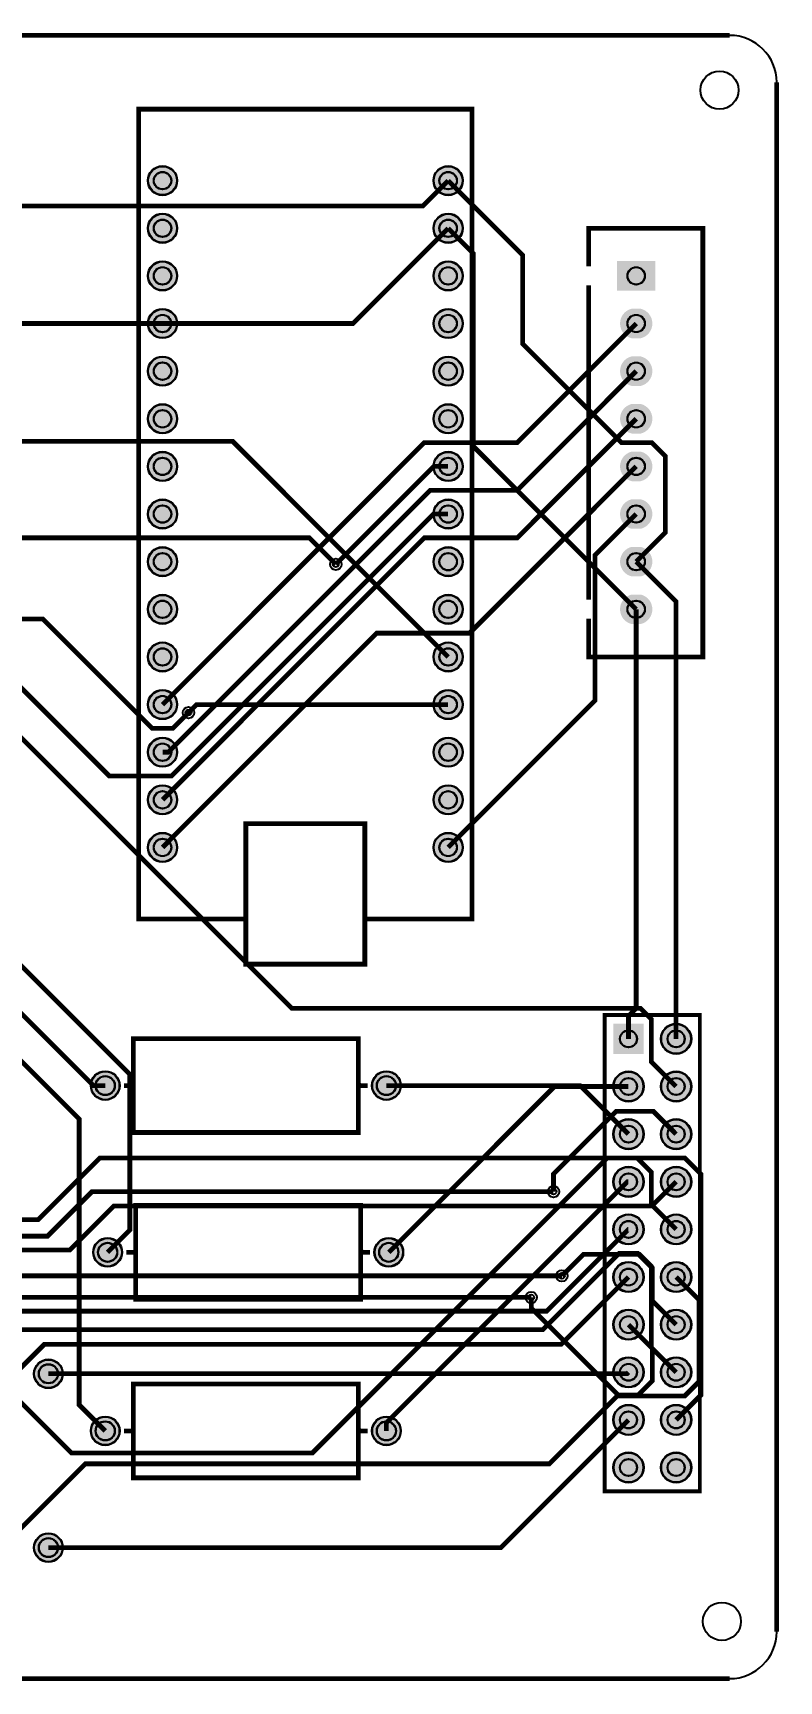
# Model space of a CAD drawing. Header units: millimetres. Extents: x -0.7 to 93.9, y 0 to 87.9.
# Drawn here: x 54 to 93.9, y 0 to 87.9 of the extents above; entities that cross this region are included whole.
import ezdxf

# ---------------------------------------------------------------- set-up
doc = ezdxf.new("R2010")
doc.units = ezdxf.units.MM
for name, color, linetype, true_color in [('BoardOutLine', 7, 'Continuous', 0xff00ff), ('BottomLayer', 7, 'Continuous', 0x0000ff), ('BottomSolderMaskLayer', 7, 'Continuous', 0xaa00ff), ('Hole', 7, 'Continuous', 0x222222), ('Multi-Layer', 7, 'Continuous', 0xc0c0c0), ('TopLayer', 7, 'Continuous', 0xff0000), ('TopSilkLayer', 7, 'Continuous', 0xffcc00), ('TopSolderMaskLayer', 7, 'Continuous', 0x800080)]:
    doc.layers.add(name, color=color, linetype=linetype, true_color=true_color)

msp = doc.modelspace()

# ---------------------------------------------------------------- hatches: boundary and pattern name
at = {"layer": 'BottomSolderMaskLayer'}
for points in [[(60.173, 80.01, 1), (61.748, 80.01, 1)], [(75.413, 80.01, 1), (76.988, 80.01, 1)], [(60.173, 77.47, 1), (61.748, 77.47, 1)], [(75.413, 77.47, 1), (76.988, 77.47, 1)], [(60.173, 74.93, 1), (61.748, 74.93, 1)], [(75.413, 74.93, 1), (76.988, 74.93, 1)], [(85.208, 75.718), (87.259, 75.718), (87.259, 74.143), (85.208, 74.143)], [(60.173, 72.39, 1), (61.748, 72.39, 1)], [(75.413, 72.39, 1), (76.988, 72.39, 1)], [(85.989, 71.603, -0.785398), (85.989, 73.178), (86.477, 73.178, -0.785398), (86.477, 71.603)], [(60.173, 69.85, 1), (61.748, 69.85, 1)], [(75.413, 69.85, 1), (76.988, 69.85, 1)], [(85.989, 69.063, -0.785398), (85.989, 70.638), (86.477, 70.638, -0.785398), (86.477, 69.063)], [(60.173, 67.31, 1), (61.748, 67.31, 1)], [(75.413, 67.31, 1), (76.988, 67.31, 1)], [(85.989, 66.523, -0.785398), (85.989, 68.098), (86.477, 68.098, -0.785398), (86.477, 66.523)], [(60.173, 64.77, 1), (61.748, 64.77, 1)], [(75.413, 64.77, 1), (76.988, 64.77, 1)], [(85.989, 63.983, -0.785398), (85.989, 65.558), (86.477, 65.558, -0.785398), (86.477, 63.983)], [(60.173, 62.23, 1), (61.748, 62.23, 1)], [(75.413, 62.23, 1), (76.988, 62.23, 1)], [(85.989, 61.443, -0.785398), (85.989, 63.018), (86.477, 63.018, -0.785398), (86.477, 61.443)], [(60.173, 59.69, 1), (61.748, 59.69, 1)], [(75.413, 59.69, 1), (76.988, 59.69, 1)], [(85.989, 58.903, -0.785398), (85.989, 60.478), (86.477, 60.478, -0.785398), (86.477, 58.903)], [(60.173, 57.15, 1), (61.748, 57.15, 1)], [(75.413, 57.15, 1), (76.988, 57.15, 1)], [(85.989, 56.363, -0.785398), (85.989, 57.938), (86.477, 57.938, -0.785398), (86.477, 56.363)], [(60.173, 54.61, 1), (61.748, 54.61, 1)], [(75.413, 54.61, 1), (76.988, 54.61, 1)], [(60.173, 52.07, 1), (61.748, 52.07, 1)], [(75.413, 52.07, 1), (76.988, 52.07, 1)], [(60.173, 49.53, 1), (61.748, 49.53, 1)], [(75.413, 49.53, 1), (76.988, 49.53, 1)], [(60.173, 46.99, 1), (61.748, 46.99, 1)], [(75.413, 46.99, 1), (76.988, 46.99, 1)], [(60.173, 44.45, 1), (61.748, 44.45, 1)], [(75.413, 44.45, 1), (76.988, 44.45, 1)], [(86.634, 35.055), (86.634, 33.429), (85.009, 33.429), (85.009, 35.055)], [(87.549, 34.242, 1), (89.174, 34.242, 1)], [(57.13, 31.75, 1), (58.68, 31.75, 1)], [(72.13, 31.75, 1), (73.681, 31.75, 1)], [(85.009, 31.702, 1), (86.634, 31.702, 1)], [(87.549, 31.702, 1), (89.174, 31.702, 1)], [(85.009, 29.162, 1), (86.634, 29.162, 1)], [(87.549, 29.162, 1), (89.174, 29.162, 1)], [(85.009, 26.622, 1), (86.634, 26.622, 1)], [(87.549, 26.622, 1), (89.174, 26.622, 1)], [(85.009, 24.082, 1), (86.634, 24.082, 1)], [(87.549, 24.082, 1), (89.174, 24.082, 1)], [(57.257, 22.86, 1), (58.807, 22.86, 1)], [(72.257, 22.86, 1), (73.808, 22.86, 1)], [(85.009, 21.542, 1), (86.634, 21.542, 1)], [(87.549, 21.542, 1), (89.174, 21.542, 1)], [(85.009, 19.002, 1), (86.634, 19.002, 1)], [(87.549, 19.002, 1), (89.174, 19.002, 1)], [(54.096, 16.383, 1), (55.647, 16.383, 1)], [(85.009, 16.462, 1), (86.634, 16.462, 1)], [(87.549, 16.462, 1), (89.174, 16.462, 1)], [(57.13, 13.335, 1), (58.68, 13.335, 1)], [(72.13, 13.335, 1), (73.681, 13.335, 1)], [(85.009, 13.922, 1), (86.634, 13.922, 1)], [(87.549, 13.922, 1), (89.174, 13.922, 1)], [(85.009, 11.382, 1), (86.634, 11.382, 1)], [(87.549, 11.382, 1), (89.174, 11.382, 1)], [(54.096, 7.112, 1), (55.647, 7.112, 1)]]:
    msp.add_hatch(color=256, dxfattribs=at).paths.add_polyline_path(points)
at = {"layer": 'Multi-Layer'}
for points in [[(60.198, 80.01, 1), (61.722, 80.01, 1)], [(75.438, 80.01, 1), (76.962, 80.01, 1)], [(60.198, 77.47, 1), (61.722, 77.47, 1)], [(75.438, 77.47, 1), (76.962, 77.47, 1)], [(60.198, 74.93, 1), (61.722, 74.93, 1)], [(75.438, 74.93, 1), (76.962, 74.93, 1)], [(85.233, 75.692), (87.233, 75.692), (87.233, 74.168), (85.233, 74.168)], [(60.198, 72.39, 1), (61.722, 72.39, 1)], [(75.438, 72.39, 1), (76.962, 72.39, 1)], [(85.995, 71.628, -0.785398), (85.995, 73.152), (86.471, 73.152, -0.785398), (86.471, 71.628)], [(60.198, 69.85, 1), (61.722, 69.85, 1)], [(75.438, 69.85, 1), (76.962, 69.85, 1)], [(85.995, 69.088, -0.785398), (85.995, 70.612), (86.471, 70.612, -0.785398), (86.471, 69.088)], [(60.198, 67.31, 1), (61.722, 67.31, 1)], [(75.438, 67.31, 1), (76.962, 67.31, 1)], [(85.995, 66.548, -0.785398), (85.995, 68.072), (86.471, 68.072, -0.785398), (86.471, 66.548)], [(60.198, 64.77, 1), (61.722, 64.77, 1)], [(75.438, 64.77, 1), (76.962, 64.77, 1)], [(85.995, 64.008, -0.785398), (85.995, 65.532), (86.471, 65.532, -0.785398), (86.471, 64.008)], [(60.198, 62.23, 1), (61.722, 62.23, 1)], [(75.438, 62.23, 1), (76.962, 62.23, 1)], [(85.995, 61.468, -0.785398), (85.995, 62.992), (86.471, 62.992, -0.785398), (86.471, 61.468)], [(60.198, 59.69, 1), (61.722, 59.69, 1)], [(75.438, 59.69, 1), (76.962, 59.69, 1)], [(85.995, 58.928, -0.785398), (85.995, 60.452), (86.471, 60.452, -0.785398), (86.471, 58.928)], [(60.198, 57.15, 1), (61.722, 57.15, 1)], [(75.438, 57.15, 1), (76.962, 57.15, 1)], [(85.995, 56.388, -0.785398), (85.995, 57.912), (86.471, 57.912, -0.785398), (86.471, 56.388)], [(60.198, 54.61, 1), (61.722, 54.61, 1)], [(75.438, 54.61, 1), (76.962, 54.61, 1)], [(60.198, 52.07, 1), (61.722, 52.07, 1)], [(75.438, 52.07, 1), (76.962, 52.07, 1)], [(60.198, 49.53, 1), (61.722, 49.53, 1)], [(75.438, 49.53, 1), (76.962, 49.53, 1)], [(60.198, 46.99, 1), (61.722, 46.99, 1)], [(75.438, 46.99, 1), (76.962, 46.99, 1)], [(60.198, 44.45, 1), (61.722, 44.45, 1)], [(75.438, 44.45, 1), (76.962, 44.45, 1)], [(86.609, 35.029), (86.609, 33.454), (85.034, 33.454), (85.034, 35.029)], [(87.574, 34.242, 1), (89.149, 34.242, 1)], [(57.155, 31.75, 1), (58.655, 31.75, 1)], [(72.155, 31.75, 1), (73.655, 31.75, 1)], [(85.034, 31.702, 1), (86.609, 31.702, 1)], [(87.574, 31.702, 1), (89.149, 31.702, 1)], [(85.034, 29.162, 1), (86.609, 29.162, 1)], [(87.574, 29.162, 1), (89.149, 29.162, 1)], [(85.034, 26.622, 1), (86.609, 26.622, 1)], [(87.574, 26.622, 1), (89.149, 26.622, 1)], [(85.034, 24.082, 1), (86.609, 24.082, 1)], [(87.574, 24.082, 1), (89.149, 24.082, 1)], [(57.282, 22.86, 1), (58.782, 22.86, 1)], [(72.282, 22.86, 1), (73.782, 22.86, 1)], [(85.034, 21.542, 1), (86.609, 21.542, 1)], [(87.574, 21.542, 1), (89.149, 21.542, 1)], [(85.034, 19.002, 1), (86.609, 19.002, 1)], [(87.574, 19.002, 1), (89.149, 19.002, 1)], [(54.121, 16.383, 1), (55.621, 16.383, 1)], [(85.034, 16.462, 1), (86.609, 16.462, 1)], [(87.574, 16.462, 1), (89.149, 16.462, 1)], [(57.155, 13.335, 1), (58.655, 13.335, 1)], [(72.155, 13.335, 1), (73.655, 13.335, 1)], [(85.034, 13.922, 1), (86.609, 13.922, 1)], [(87.574, 13.922, 1), (89.149, 13.922, 1)], [(85.034, 11.382, 1), (86.609, 11.382, 1)], [(87.574, 11.382, 1), (89.149, 11.382, 1)], [(54.121, 7.112, 1), (55.621, 7.112, 1)]]:
    msp.add_hatch(color=256, dxfattribs=at).paths.add_polyline_path(points)
at = {"layer": 'TopSolderMaskLayer'}
for points in [[(60.173, 80.01, 1), (61.748, 80.01, 1)], [(75.413, 80.01, 1), (76.988, 80.01, 1)], [(60.173, 77.47, 1), (61.748, 77.47, 1)], [(75.413, 77.47, 1), (76.988, 77.47, 1)], [(60.173, 74.93, 1), (61.748, 74.93, 1)], [(75.413, 74.93, 1), (76.988, 74.93, 1)], [(85.208, 75.718), (87.259, 75.718), (87.259, 74.143), (85.208, 74.143)], [(60.173, 72.39, 1), (61.748, 72.39, 1)], [(75.413, 72.39, 1), (76.988, 72.39, 1)], [(85.989, 71.603, -0.785398), (85.989, 73.178), (86.477, 73.178, -0.785398), (86.477, 71.603)], [(60.173, 69.85, 1), (61.748, 69.85, 1)], [(75.413, 69.85, 1), (76.988, 69.85, 1)], [(85.989, 69.063, -0.785398), (85.989, 70.638), (86.477, 70.638, -0.785398), (86.477, 69.063)], [(60.173, 67.31, 1), (61.748, 67.31, 1)], [(75.413, 67.31, 1), (76.988, 67.31, 1)], [(85.989, 66.523, -0.785398), (85.989, 68.098), (86.477, 68.098, -0.785398), (86.477, 66.523)], [(60.173, 64.77, 1), (61.748, 64.77, 1)], [(75.413, 64.77, 1), (76.988, 64.77, 1)], [(85.989, 63.983, -0.785398), (85.989, 65.558), (86.477, 65.558, -0.785398), (86.477, 63.983)], [(60.173, 62.23, 1), (61.748, 62.23, 1)], [(75.413, 62.23, 1), (76.988, 62.23, 1)], [(85.989, 61.443, -0.785398), (85.989, 63.018), (86.477, 63.018, -0.785398), (86.477, 61.443)], [(60.173, 59.69, 1), (61.748, 59.69, 1)], [(75.413, 59.69, 1), (76.988, 59.69, 1)], [(85.989, 58.903, -0.785398), (85.989, 60.478), (86.477, 60.478, -0.785398), (86.477, 58.903)], [(60.173, 57.15, 1), (61.748, 57.15, 1)], [(75.413, 57.15, 1), (76.988, 57.15, 1)], [(85.989, 56.363, -0.785398), (85.989, 57.938), (86.477, 57.938, -0.785398), (86.477, 56.363)], [(60.173, 54.61, 1), (61.748, 54.61, 1)], [(75.413, 54.61, 1), (76.988, 54.61, 1)], [(60.173, 52.07, 1), (61.748, 52.07, 1)], [(75.413, 52.07, 1), (76.988, 52.07, 1)], [(60.173, 49.53, 1), (61.748, 49.53, 1)], [(75.413, 49.53, 1), (76.988, 49.53, 1)], [(60.173, 46.99, 1), (61.748, 46.99, 1)], [(75.413, 46.99, 1), (76.988, 46.99, 1)], [(60.173, 44.45, 1), (61.748, 44.45, 1)], [(75.413, 44.45, 1), (76.988, 44.45, 1)], [(86.634, 35.055), (86.634, 33.429), (85.009, 33.429), (85.009, 35.055)], [(87.549, 34.242, 1), (89.174, 34.242, 1)], [(57.13, 31.75, 1), (58.68, 31.75, 1)], [(72.13, 31.75, 1), (73.681, 31.75, 1)], [(85.009, 31.702, 1), (86.634, 31.702, 1)], [(87.549, 31.702, 1), (89.174, 31.702, 1)], [(85.009, 29.162, 1), (86.634, 29.162, 1)], [(87.549, 29.162, 1), (89.174, 29.162, 1)], [(85.009, 26.622, 1), (86.634, 26.622, 1)], [(87.549, 26.622, 1), (89.174, 26.622, 1)], [(85.009, 24.082, 1), (86.634, 24.082, 1)], [(87.549, 24.082, 1), (89.174, 24.082, 1)], [(57.257, 22.86, 1), (58.807, 22.86, 1)], [(72.257, 22.86, 1), (73.808, 22.86, 1)], [(85.009, 21.542, 1), (86.634, 21.542, 1)], [(87.549, 21.542, 1), (89.174, 21.542, 1)], [(85.009, 19.002, 1), (86.634, 19.002, 1)], [(87.549, 19.002, 1), (89.174, 19.002, 1)], [(54.096, 16.383, 1), (55.647, 16.383, 1)], [(85.009, 16.462, 1), (86.634, 16.462, 1)], [(87.549, 16.462, 1), (89.174, 16.462, 1)], [(57.13, 13.335, 1), (58.68, 13.335, 1)], [(72.13, 13.335, 1), (73.681, 13.335, 1)], [(85.009, 13.922, 1), (86.634, 13.922, 1)], [(87.549, 13.922, 1), (89.174, 13.922, 1)], [(85.009, 11.382, 1), (86.634, 11.382, 1)], [(87.549, 11.382, 1), (89.174, 11.382, 1)], [(54.096, 7.112, 1), (55.647, 7.112, 1)]]:
    msp.add_hatch(color=256, dxfattribs=at).paths.add_polyline_path(points)

# ---------------------------------------------------------------- linework, layer by layer
at = {"layer": 'BoardOutLine', "const_width": 0.254}
for points in [[(2.497, 87.758), (91.228, 87.758)], [(93.728, 85.258), (93.728, 2.624)], [(91.228, 0.124), (2.497, 0.124)]]:
    msp.add_lwpolyline(points, dxfattribs=at)
at = {"layer": 'BoardOutLine'}
for centre, start, end in [((91.228, 85.258), 360, 90), ((91.228, 2.624), 270, 0)]:
    msp.add_arc(centre, 2.5, start, end, dxfattribs=at)
at = {"layer": 'BottomLayer', "const_width": 0.254}
for points in [[(76.2, 80.01), (80.178, 76.033), (80.178, 71.302), (85.439, 66.04), (87.069, 66.04), (87.782, 65.327), (87.782, 61.239), (86.233, 59.69)], [(86.233, 57.15), (77.549, 65.834), (77.549, 76.121), (76.2, 77.47)], [(12.312, 38.651), (31.496, 57.835), (31.496, 65.434), (32.175, 66.113), (64.697, 66.113), (76.2, 54.61)], [(35.052, 48.895), (47.117, 60.96), (68.793, 60.96), (70.206, 59.548)], [(86.233, 59.69), (88.362, 57.562), (88.362, 34.242)], [(86.233, 57.15), (86.233, 35.868), (85.822, 35.457)], [(76.2, 52.07), (62.776, 52.07), (62.345, 51.64)], [(47.752, 43.815), (59.214, 32.353), (59.214, 24.042), (58.032, 22.86)], [(47.752, 41.275), (57.277, 31.75), (57.905, 31.75)], [(47.752, 38.735), (56.514, 29.973), (56.514, 14.726), (57.905, 13.335)], [(85.822, 34.242), (85.822, 35.457)], [(73.032, 22.86), (81.874, 31.702), (85.822, 31.702)], [(88.362, 29.162), (87.146, 30.378), (85.164, 30.378), (81.82, 27.034), (81.82, 26.096)], [(88.362, 24.082), (87.038, 25.406), (87.038, 27.133), (86.279, 27.892), (84.688, 27.892), (68.952, 12.156), (56.107, 12.156), (51.951, 16.312)], [(85.822, 26.622), (85.764, 26.622), (72.905, 13.763), (72.905, 13.335)], [(88.362, 16.462), (87.038, 17.786), (87.038, 22.125), (86.404, 22.758), (83.425, 22.758), (82.271, 21.604)], [(80.634, 20.454), (80.634, 19.885), (85.327, 15.192), (88.814, 15.192), (89.578, 15.956), (89.578, 20.326), (88.362, 21.542)]]:
    msp.add_lwpolyline(points, dxfattribs=at)
at = {"layer": 'BottomSolderMaskLayer'}
for centre, radius in [((60.96, 80.01), 0.787), ((60.96, 80.01), 0.472), ((76.2, 80.01), 0.787), ((76.2, 80.01), 0.472), ((60.96, 77.47), 0.787), ((76.2, 77.47), 0.787), ((60.96, 77.47), 0.472), ((76.2, 77.47), 0.472), ((60.96, 74.93), 0.787), ((76.2, 74.93), 0.787), ((60.96, 74.93), 0.472), ((76.2, 74.93), 0.472), ((86.233, 74.93), 0.469), ((60.96, 72.39), 0.787), ((76.2, 72.39), 0.787), ((60.96, 72.39), 0.472), ((76.2, 72.39), 0.472), ((86.233, 72.39), 0.469), ((60.96, 69.85), 0.787), ((60.96, 69.85), 0.472), ((76.2, 69.85), 0.787), ((76.2, 69.85), 0.472), ((86.233, 69.85), 0.469), ((60.96, 67.31), 0.787), ((60.96, 67.31), 0.472), ((76.2, 67.31), 0.787), ((76.2, 67.31), 0.472), ((86.233, 67.31), 0.469), ((60.96, 64.77), 0.787), ((60.96, 64.77), 0.472), ((76.2, 64.77), 0.787), ((76.2, 64.77), 0.472), ((86.233, 64.77), 0.469), ((60.96, 62.23), 0.787), ((60.96, 62.23), 0.472), ((76.2, 62.23), 0.787), ((76.2, 62.23), 0.472), ((86.233, 62.23), 0.469), ((60.96, 59.69), 0.787), ((60.96, 59.69), 0.472), ((76.2, 59.69), 0.787), ((76.2, 59.69), 0.472), ((86.233, 59.69), 0.469), ((60.96, 57.15), 0.787), ((60.96, 57.15), 0.472), ((76.2, 57.15), 0.787), ((76.2, 57.15), 0.472), ((86.233, 57.15), 0.469), ((60.96, 54.61), 0.787), ((76.2, 54.61), 0.787), ((60.96, 54.61), 0.472), ((76.2, 54.61), 0.472), ((60.96, 52.07), 0.787), ((76.2, 52.07), 0.787), ((60.96, 52.07), 0.472), ((76.2, 52.07), 0.472), ((60.96, 49.53), 0.787), ((76.2, 49.53), 0.787), ((60.96, 49.53), 0.472), ((76.2, 49.53), 0.472), ((60.96, 46.99), 0.787), ((60.96, 46.99), 0.472), ((76.2, 46.99), 0.787), ((76.2, 46.99), 0.472), ((60.96, 44.45), 0.787), ((60.96, 44.45), 0.472), ((76.2, 44.45), 0.787), ((76.2, 44.45), 0.472), ((85.822, 34.242), 0.459), ((88.362, 34.242), 0.813), ((88.362, 34.242), 0.459), ((57.905, 31.75), 0.775), ((72.905, 31.75), 0.775), ((57.905, 31.75), 0.517), ((72.905, 31.75), 0.517), ((85.822, 31.702), 0.813), ((85.822, 31.702), 0.459), ((88.362, 31.702), 0.813), ((88.362, 31.702), 0.459), ((85.822, 29.162), 0.813), ((88.362, 29.162), 0.813), ((85.822, 29.162), 0.459), ((88.362, 29.162), 0.459), ((85.822, 26.622), 0.813), ((88.362, 26.622), 0.813), ((85.822, 26.622), 0.459), ((88.362, 26.622), 0.459), ((85.822, 24.082), 0.813), ((88.362, 24.082), 0.813), ((85.822, 24.082), 0.459), ((88.362, 24.082), 0.459), ((58.032, 22.86), 0.775), ((58.032, 22.86), 0.517), ((73.032, 22.86), 0.775), ((73.032, 22.86), 0.517), ((85.822, 21.542), 0.813), ((85.822, 21.542), 0.459), ((88.362, 21.542), 0.813), ((88.362, 21.542), 0.459), ((85.822, 19.002), 0.813), ((85.822, 19.002), 0.459), ((88.362, 19.002), 0.813), ((88.362, 19.002), 0.459), ((54.871, 16.383), 0.775), ((54.871, 16.383), 0.517), ((85.822, 16.462), 0.813), ((85.822, 16.462), 0.459), ((88.362, 16.462), 0.813), ((88.362, 16.462), 0.459), ((57.905, 13.335), 0.775), ((72.905, 13.335), 0.775), ((85.822, 13.922), 0.813), ((85.822, 13.922), 0.459), ((88.362, 13.922), 0.813), ((88.362, 13.922), 0.459), ((57.905, 13.335), 0.517), ((72.905, 13.335), 0.517), ((85.822, 11.382), 0.813), ((85.822, 11.382), 0.459), ((88.362, 11.382), 0.813), ((88.362, 11.382), 0.459), ((54.871, 7.112), 0.775), ((54.871, 7.112), 0.517)]:
    msp.add_circle(centre, radius, dxfattribs=at)
at = {"layer": 'Hole'}
for centre in [(70.205, 59.548), (62.345, 51.64), (81.82, 26.096), (82.271, 21.604), (80.634, 20.454)]:
    msp.add_circle(centre, 0.153, dxfattribs=at)
at = {"layer": 'Multi-Layer'}
for centre, radius in [((90.678, 84.836), 1.016), ((60.96, 80.01), 0.762), ((60.96, 80.01), 0.457), ((76.2, 80.01), 0.762), ((76.2, 80.01), 0.457), ((60.96, 77.47), 0.762), ((76.2, 77.47), 0.762), ((60.96, 77.47), 0.457), ((76.2, 77.47), 0.457), ((60.96, 74.93), 0.762), ((76.2, 74.93), 0.762), ((60.96, 74.93), 0.457), ((76.2, 74.93), 0.457), ((86.233, 74.93), 0.457), ((60.96, 72.39), 0.762), ((76.2, 72.39), 0.762), ((60.96, 72.39), 0.457), ((76.2, 72.39), 0.457), ((86.233, 72.39), 0.457), ((60.96, 69.85), 0.762), ((76.2, 69.85), 0.762), ((60.96, 69.85), 0.457), ((76.2, 69.85), 0.457), ((86.233, 69.85), 0.457), ((60.96, 67.31), 0.762), ((60.96, 67.31), 0.457), ((76.2, 67.31), 0.762), ((76.2, 67.31), 0.457), ((86.233, 67.31), 0.457), ((60.96, 64.77), 0.762), ((60.96, 64.77), 0.457), ((76.2, 64.77), 0.762), ((76.2, 64.77), 0.457), ((86.233, 64.77), 0.457), ((60.96, 62.23), 0.762), ((60.96, 62.23), 0.457), ((76.2, 62.23), 0.762), ((76.2, 62.23), 0.457), ((86.233, 62.23), 0.457), ((60.96, 59.69), 0.762), ((60.96, 59.69), 0.457), ((70.205, 59.548), 0.305), ((76.2, 59.69), 0.762), ((76.2, 59.69), 0.457), ((86.233, 59.69), 0.457), ((60.96, 57.15), 0.762), ((60.96, 57.15), 0.457), ((76.2, 57.15), 0.762), ((76.2, 57.15), 0.457), ((86.233, 57.15), 0.457), ((60.96, 54.61), 0.762), ((76.2, 54.61), 0.762), ((60.96, 54.61), 0.457), ((76.2, 54.61), 0.457), ((60.96, 52.07), 0.762), ((76.2, 52.07), 0.762), ((60.96, 52.07), 0.457), ((62.345, 51.64), 0.305), ((76.2, 52.07), 0.457), ((60.96, 49.53), 0.762), ((76.2, 49.53), 0.762), ((60.96, 49.53), 0.457), ((76.2, 49.53), 0.457), ((60.96, 46.99), 0.762), ((76.2, 46.99), 0.762), ((60.96, 46.99), 0.457), ((76.2, 46.99), 0.457), ((60.96, 44.45), 0.762), ((60.96, 44.45), 0.457), ((76.2, 44.45), 0.762), ((76.2, 44.45), 0.457), ((85.822, 34.242), 0.445), ((88.362, 34.242), 0.787), ((88.362, 34.242), 0.445), ((57.905, 31.75), 0.75), ((57.905, 31.75), 0.5), ((72.905, 31.75), 0.75), ((72.905, 31.75), 0.5), ((85.822, 31.702), 0.787), ((85.822, 31.702), 0.445), ((88.362, 31.702), 0.787), ((88.362, 31.702), 0.445), ((85.822, 29.162), 0.787), ((88.362, 29.162), 0.787), ((85.822, 29.162), 0.445), ((88.362, 29.162), 0.445), ((85.822, 26.622), 0.787), ((88.362, 26.622), 0.787), ((81.82, 26.096), 0.305), ((85.822, 26.622), 0.445), ((88.362, 26.622), 0.445), ((85.822, 24.082), 0.787), ((88.362, 24.082), 0.787), ((85.822, 24.082), 0.445), ((88.362, 24.082), 0.445), ((58.032, 22.86), 0.75), ((58.032, 22.86), 0.5), ((73.032, 22.86), 0.75), ((73.032, 22.86), 0.5), ((85.822, 21.542), 0.787), ((85.822, 21.542), 0.445), ((88.362, 21.542), 0.787), ((88.362, 21.542), 0.445), ((82.271, 21.604), 0.305), ((80.634, 20.454), 0.305), ((85.822, 19.002), 0.787), ((85.822, 19.002), 0.445), ((88.362, 19.002), 0.787), ((88.362, 19.002), 0.445), ((54.871, 16.383), 0.75), ((54.871, 16.383), 0.5), ((85.822, 16.462), 0.787), ((85.822, 16.462), 0.445), ((88.362, 16.462), 0.787), ((88.362, 16.462), 0.445), ((57.905, 13.335), 0.75), ((72.905, 13.335), 0.75), ((85.822, 13.922), 0.787), ((85.822, 13.922), 0.445), ((88.362, 13.922), 0.787), ((88.362, 13.922), 0.445), ((57.905, 13.335), 0.5), ((72.905, 13.335), 0.5), ((85.822, 11.382), 0.787), ((85.822, 11.382), 0.445), ((88.362, 11.382), 0.787), ((88.362, 11.382), 0.445), ((54.871, 7.112), 0.75), ((54.871, 7.112), 0.5), ((90.805, 3.175), 1.016)]:
    msp.add_circle(centre, radius, dxfattribs=at)
at = {"layer": 'TopLayer', "const_width": 0.254}
for points in [[(38.345, 63.502), (39.116, 64.274), (39.116, 65.474), (52.303, 78.661), (74.851, 78.661), (76.2, 80.01)], [(76.2, 77.47), (71.12, 72.39), (60.96, 72.39)], [(60.96, 72.39), (52.959, 72.39), (45.466, 64.897)], [(86.233, 72.39), (79.883, 66.04), (74.93, 66.04), (60.96, 52.07)], [(60.96, 49.53), (61.273, 49.53), (75.243, 63.5), (79.883, 63.5), (86.233, 69.85)], [(60.96, 46.99), (74.93, 60.96), (79.883, 60.96), (86.233, 67.31)], [(60.96, 44.45), (72.39, 55.88), (77.343, 55.88), (86.233, 64.77)], [(76.2, 64.77), (75.428, 64.77), (70.206, 59.548)], [(35.052, 46.355), (44.76, 56.063), (50.319, 56.063), (58.122, 48.26), (61.444, 48.26), (75.414, 62.23), (76.2, 62.23)], [(76.2, 44.45), (84.038, 52.288), (84.038, 60.035), (86.233, 62.23)], [(12.312, 55.753), (13.491, 54.574), (33.144, 54.574), (35.207, 56.638), (54.566, 56.638), (60.404, 50.8), (61.506, 50.8), (62.345, 51.64)], [(35.052, 43.815), (46.672, 55.435), (48.291, 55.435), (67.858, 35.869), (86.46, 35.869), (87.038, 35.291), (87.038, 33.026), (88.362, 31.702)], [(72.905, 31.75), (83.234, 31.75), (85.822, 29.162)], [(35.052, 31.115), (33.14, 29.203), (33.14, 20.564), (34.972, 18.733), (81.256, 18.733), (85.331, 22.808), (86.31, 22.808), (87.092, 22.026), (87.092, 20.272), (88.362, 19.002)], [(82.271, 21.604), (37.495, 21.604), (33.719, 25.38), (33.719, 27.242), (35.052, 28.575)], [(88.362, 13.922), (89.686, 15.246), (89.686, 27.026), (88.82, 27.892), (57.62, 27.892), (54.334, 24.605), (36.482, 24.605), (35.052, 26.035)], [(37.067, 23.125), (37.206, 22.986), (56.018, 22.986), (58.364, 25.332), (87.071, 25.332), (88.362, 26.622)], [(81.82, 26.096), (57.199, 26.096), (54.822, 23.719), (37.834, 23.719)], [(35.468, 19.911), (35.659, 19.721), (81.458, 19.721), (85.819, 24.082), (85.822, 24.082)], [(35.44, 11.938), (48.64, 11.938), (54.653, 17.951), (82.231, 17.951), (85.822, 21.542)], [(80.634, 20.454), (36.83, 20.454)], [(35.694, 4.064), (49.328, 4.064), (56.845, 11.582), (81.605, 11.582), (85.269, 15.246), (86.331, 15.246), (87.092, 16.006), (87.092, 17.732), (85.822, 19.002)], [(54.871, 16.383), (85.743, 16.383), (85.822, 16.462)], [(54.871, 7.112), (79.012, 7.112), (85.822, 13.922)]]:
    msp.add_lwpolyline(points, dxfattribs=at)
at = {"layer": 'TopSilkLayer', "const_width": 0.254}
for points in [[(71.755, 40.64), (77.47, 40.64), (77.47, 83.82), (59.69, 83.82), (59.69, 40.64), (65.405, 40.64)], [(83.693, 56.642), (83.693, 54.61), (89.789, 54.61), (89.789, 77.47), (83.693, 77.47), (83.693, 75.438)], [(83.693, 74.422), (83.693, 57.658)], [(58.905, 31.75), (59.405, 31.75)], [(71.905, 31.75), (71.501, 31.75), (71.405, 31.846)], [(59.032, 22.86), (59.532, 22.86)], [(72.032, 22.86), (71.628, 22.86), (71.532, 22.956)], [(58.905, 13.335), (59.405, 13.335)], [(71.905, 13.335), (71.501, 13.335), (71.405, 13.431)]]:
    msp.add_lwpolyline(points, dxfattribs=at)
at = {"layer": 'TopSilkLayer'}
for points, const_width in [([(65.405, 45.72), (71.755, 45.72), (71.755, 38.227), (65.405, 38.227), (65.405, 45.72)], 0.254), ([(89.632, 35.512), (89.632, 33.607), (89.632, 10.112), (84.552, 10.112), (84.552, 33.607), (84.552, 35.512), (89.632, 35.512)], 0.203), ([(59.406, 29.251), (59.406, 34.249), (71.405, 34.249), (71.405, 29.251), (59.406, 29.251)], 0.254), ([(59.533, 20.361), (59.533, 25.359), (71.532, 25.359), (71.532, 20.361), (59.533, 20.361)], 0.254), ([(59.406, 10.836), (59.406, 15.834), (71.405, 15.834), (71.405, 10.836), (59.406, 10.836)], 0.254)]:
    msp.add_lwpolyline(points, close=True, dxfattribs=dict(at, const_width=const_width))
at = {"layer": 'TopSolderMaskLayer'}
for centre, radius in [((60.96, 80.01), 0.787), ((60.96, 80.01), 0.472), ((76.2, 80.01), 0.787), ((76.2, 80.01), 0.472), ((60.96, 77.47), 0.787), ((76.2, 77.47), 0.787), ((60.96, 77.47), 0.472), ((76.2, 77.47), 0.472), ((60.96, 74.93), 0.787), ((76.2, 74.93), 0.787), ((60.96, 74.93), 0.472), ((76.2, 74.93), 0.472), ((86.233, 74.93), 0.469), ((60.96, 72.39), 0.787), ((76.2, 72.39), 0.787), ((60.96, 72.39), 0.472), ((76.2, 72.39), 0.472), ((86.233, 72.39), 0.469), ((60.96, 69.85), 0.787), ((60.96, 69.85), 0.472), ((76.2, 69.85), 0.787), ((76.2, 69.85), 0.472), ((86.233, 69.85), 0.469), ((60.96, 67.31), 0.787), ((60.96, 67.31), 0.472), ((76.2, 67.31), 0.787), ((76.2, 67.31), 0.472), ((86.233, 67.31), 0.469), ((60.96, 64.77), 0.787), ((60.96, 64.77), 0.472), ((76.2, 64.77), 0.787), ((76.2, 64.77), 0.472), ((86.233, 64.77), 0.469), ((60.96, 62.23), 0.787), ((60.96, 62.23), 0.472), ((76.2, 62.23), 0.787), ((76.2, 62.23), 0.472), ((86.233, 62.23), 0.469), ((60.96, 59.69), 0.787), ((60.96, 59.69), 0.472), ((76.2, 59.69), 0.787), ((76.2, 59.69), 0.472), ((86.233, 59.69), 0.469), ((60.96, 57.15), 0.787), ((60.96, 57.15), 0.472), ((76.2, 57.15), 0.787), ((76.2, 57.15), 0.472), ((86.233, 57.15), 0.469), ((60.96, 54.61), 0.787), ((76.2, 54.61), 0.787), ((60.96, 54.61), 0.472), ((76.2, 54.61), 0.472), ((60.96, 52.07), 0.787), ((76.2, 52.07), 0.787), ((60.96, 52.07), 0.472), ((76.2, 52.07), 0.472), ((60.96, 49.53), 0.787), ((76.2, 49.53), 0.787), ((60.96, 49.53), 0.472), ((76.2, 49.53), 0.472), ((60.96, 46.99), 0.787), ((60.96, 46.99), 0.472), ((76.2, 46.99), 0.787), ((76.2, 46.99), 0.472), ((60.96, 44.45), 0.787), ((60.96, 44.45), 0.472), ((76.2, 44.45), 0.787), ((76.2, 44.45), 0.472), ((85.822, 34.242), 0.459), ((88.362, 34.242), 0.813), ((88.362, 34.242), 0.459), ((57.905, 31.75), 0.775), ((72.905, 31.75), 0.775), ((57.905, 31.75), 0.517), ((72.905, 31.75), 0.517), ((85.822, 31.702), 0.813), ((85.822, 31.702), 0.459), ((88.362, 31.702), 0.813), ((88.362, 31.702), 0.459), ((85.822, 29.162), 0.813), ((88.362, 29.162), 0.813), ((85.822, 29.162), 0.459), ((88.362, 29.162), 0.459), ((85.822, 26.622), 0.813), ((88.362, 26.622), 0.813), ((85.822, 26.622), 0.459), ((88.362, 26.622), 0.459), ((85.822, 24.082), 0.813), ((88.362, 24.082), 0.813), ((85.822, 24.082), 0.459), ((88.362, 24.082), 0.459), ((58.032, 22.86), 0.775), ((58.032, 22.86), 0.517), ((73.032, 22.86), 0.775), ((73.032, 22.86), 0.517), ((85.822, 21.542), 0.813), ((85.822, 21.542), 0.459), ((88.362, 21.542), 0.813), ((88.362, 21.542), 0.459), ((85.822, 19.002), 0.813), ((85.822, 19.002), 0.459), ((88.362, 19.002), 0.813), ((88.362, 19.002), 0.459), ((54.871, 16.383), 0.775), ((54.871, 16.383), 0.517), ((85.822, 16.462), 0.813), ((85.822, 16.462), 0.459), ((88.362, 16.462), 0.813), ((88.362, 16.462), 0.459), ((57.905, 13.335), 0.775), ((72.905, 13.335), 0.775), ((85.822, 13.922), 0.813), ((85.822, 13.922), 0.459), ((88.362, 13.922), 0.813), ((88.362, 13.922), 0.459), ((57.905, 13.335), 0.517), ((72.905, 13.335), 0.517), ((85.822, 11.382), 0.813), ((85.822, 11.382), 0.459), ((88.362, 11.382), 0.813), ((88.362, 11.382), 0.459), ((54.871, 7.112), 0.775), ((54.871, 7.112), 0.517)]:
    msp.add_circle(centre, radius, dxfattribs=at)

doc.saveas('drawing.dxf')
